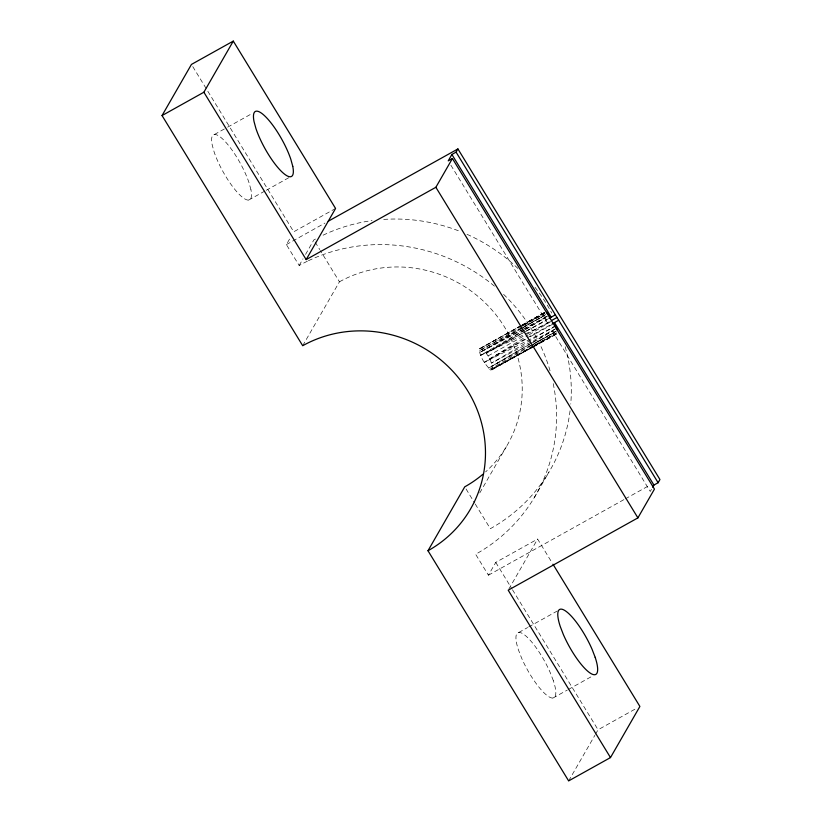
<?xml version="1.0" encoding="UTF-8"?>
<svg xmlns="http://www.w3.org/2000/svg" width="822" height="822" viewBox="0 0 822 822"><rect width="100%" height="100%" fill="white"/><g stroke="black" fill="none" stroke-linecap="round" stroke-linejoin="round"><path stroke-width="0.62" stroke-dasharray="4.11 3.08" d="M520.727 325.81L479.257 348.98C479.637 357.005 485.278 364.557 490.703 370.126L533.077 347.028M492.039 369.9C492.635 361.69 487.693 352.946 480.798 348.641L479.257 348.98L521.395 325.481M307.356 261.232A171.089 163.342 29.9 0 0 299.167 265.506L286.375 244.586L290.669 237.126M299.167 265.506L302.999 258.838M305.558 254.388L313.86 239.942A171.089 163.342 29.9 0 1 315.884 238.832M302.702 345.713L339.445 281.802L320.426 250.669M479.771 492.902L506.383 446.623M553.237 383.627A171.089 163.342 29.9 0 1 475.63 554.264L488.422 575.184L495.769 562.402L537.609 539.068L552.312 563.142M534.269 497.629L548.962 472.064M508.839 589.107L537.609 539.068M651.486 489.326L650.264 491.453L550.956 328.759L531.783 338.428M568.649 780.9L594.861 735.33M595.498 734.221L598.056 729.772L636.588 708.287M530.652 338.993L484.394 362.317L528.022 335.438M529.111 334.76L551.829 321.001M524.405 330.197L486.264 353.368L525.453 331.523M525.494 329.53L549.476 314.96M555.867 325.42L491.392 363.18L530.92 342.014M531.629 342.908L492.09 366.088L532.039 344.593M532.728 342.26L556.895 328.101L532.05 341.407M522.504 324.865L544.688 312.504L544.626 315.494L547.647 323.344L480.665 355.279L524.457 329.889M525.556 329.252L545.263 317.826L524.868 328.615M488.535 368.153L531.67 343.144M532.779 342.497L552.682 330.958L556.782 333.886L534.608 346.134M521.343 328.471L479.565 352.597L523.737 329.211M522.34 327.978L483.521 350.306L522.648 329.345M523.45 327.341L547.853 313.305M489.665 369.386L532.101 345.045M533.211 344.408L557.532 330.423M522.299 326.293L479.154 350.871L522.042 327.701M523.409 325.656L544.431 313.685L521.949 325.851L546.466 312.298M520.881 325.913L479.257 348.98M521.991 325.286L545.376 312.031L521.847 325.183M533.519 346.165L491.371 370.013L533.499 346.75M534.629 345.538L555.693 333.619L490.703 370.126M533.242 345.887L492.162 368.914L557.47 333.424L534.187 346.411M214.46 134.489L226.574 127.739M227.673 127.122L251.902 113.621M248.655 200.085L265.177 190.868M266.277 190.262L290.495 176.751M335.571 208.469L293.731 231.804L206.815 89.588M286.375 244.586L324.916 223.091M522.453 327.855L544.626 315.494L523.172 327.084M526.573 330.896L547.842 319.039M488.063 355.926L525.926 334.811M527.036 334.194L549.302 321.782M489.573 358.782L552.271 323.827M484.394 362.317L525.587 339.342M530.046 336.856L553.422 323.827M555.138 326.416L550.956 328.759L552.682 330.958M534.259 343.401L556.422 331.04M531.074 345.569L554.295 332.612M534.351 345.271L556.617 332.859M488.422 575.184L624.175 499.488M625.295 498.862L649.894 485.144M518.785 632.467L527.59 627.556M528.7 626.939L557.326 610.982M552.98 698.053L567.293 690.069M568.403 689.463L592.621 675.951M523.768 328.738L548.356 315.566M480.665 355.279L524.796 331.893M525.926 331.287L546.291 320.498M450.888 165.222L547.647 323.344M315.175 242.089L319.768 249.6M466.064 488.977L474.592 502.93M475.239 504.009L490.333 528.7A171.089 163.342 29.9 0 0 570.314 408.637M192.78 66.613L206.147 88.499M495.769 562.402L511.808 588.655M512.476 589.744L598.056 729.772M339.445 281.802A121.481 115.984 29.9 0 1 497.105 316.265A121.481 115.984 29.9 0 1 485.597 471.9M323.108 235.174A171.089 163.342 29.9 0 1 372.037 220.604M383.73 219.412A171.089 163.342 29.9 0 1 460.433 231.557M467.03 234.332A171.089 163.342 29.9 0 1 518.281 268.784M534.999 287.299A171.089 163.342 29.9 0 1 551.716 313.048M565.187 346.74A171.089 163.342 29.9 0 1 570.756 404.064M308.404 260.738A171.089 163.342 29.9 0 1 495.625 287.155M503.578 294.348A171.089 163.342 29.9 0 1 550.175 371.174M553.34 680.667L550.247 672.653A37.185 9.597 60.9 0 0 524.025 634.522A37.185 9.597 60.9 0 0 518.425 649.842L521.518 657.867A37.185 9.597 60.9 0 0 547.75 695.987A37.185 9.597 60.9 0 0 553.34 680.667M250.926 189.677L249.015 182.7A37.185 9.597 60.9 0 0 224.262 140.583A37.185 9.597 60.9 0 0 212.199 144.898L214.1 151.875A37.185 9.597 60.9 0 0 238.863 193.992A37.185 9.597 60.9 0 0 250.926 189.677"/><path stroke-width="1.23" d="M552.98 564.231L639.896 706.447L610.489 757.576L568.649 780.9L427.995 550.74A121.481 115.984 29.9 0 0 467.852 391.077A121.481 115.984 29.9 0 0 302.702 345.713L162.047 115.553L191.444 64.424L233.284 41.1L335.571 208.469L306.164 259.598L203.877 92.228L233.284 41.1M652.709 487.199L653.932 485.062L658.124 482.73L659.953 479.534L457.916 148.936L456.076 152.132L451.895 154.464L448.226 160.855L452.408 158.523L654.446 489.121L637.903 517.881L508.202 590.196L610.489 757.576M306.164 259.598L435.865 187.282L452.408 158.523M427.995 550.74L464.749 486.83A121.481 115.984 29.9 0 0 482.843 474.304M162.047 115.553L203.877 92.228M328.214 221.252L457.916 148.936M548.962 318.412L555.384 314.836L658.124 482.73M551.531 320.539L557.1 317.436M552.271 323.827L558.693 320.251M546.466 312.298L551.202 317.169L451.895 154.464M653.932 485.062L554.511 322.584L557.532 330.423M435.865 187.282L637.903 517.881M456.076 152.132L555.384 314.836M595.179 657.343L592.087 649.318A37.185 9.597 60.9 0 0 565.865 611.198A37.185 9.597 60.9 0 0 560.265 626.518L563.358 634.543A37.185 9.597 60.9 0 0 589.58 672.663A37.185 9.597 60.9 0 0 595.179 657.343M292.766 166.342L290.854 159.376A37.185 9.597 60.9 0 0 266.102 117.248A37.185 9.597 60.9 0 0 254.039 121.574L255.94 128.551A37.185 9.597 60.9 0 0 280.703 170.668A37.185 9.597 60.9 0 0 292.766 166.342"/></g></svg>
